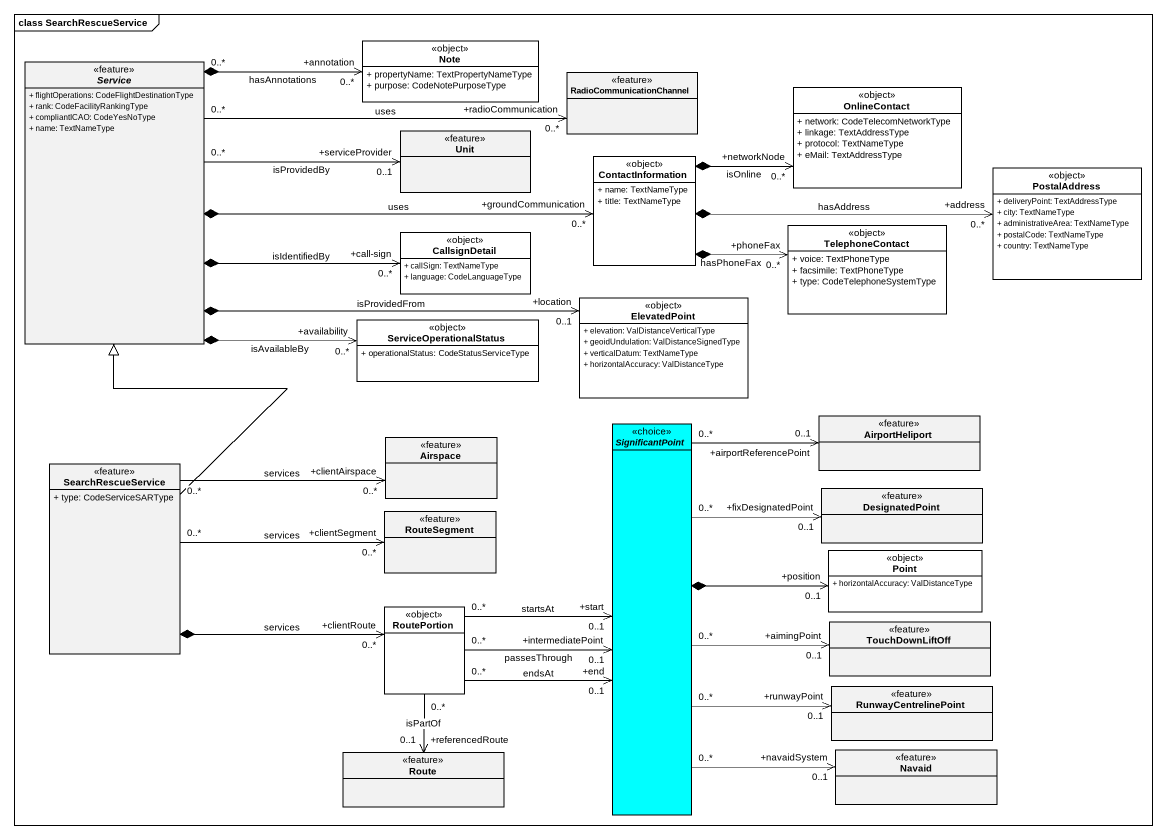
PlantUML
@startuml
mainframe class SearchRescueService
hide circle
hide empty members
skinparam classAttributeIconSize 0
abstract class Service <<feature>> {
  + flightOperations: CodeFlightDestinationType
  + rank: CodeFacilityRankingType
  + compliantICAO: CodeYesNoType
  + name: TextNameType
}
class "Note" as Note_ <<object>> #FFFFFF {
  + propertyName: TextPropertyNameType
  + purpose: CodeNotePurposeType
}
class RadioCommunicationChannel <<feature>>
class OnlineContact <<object>> #FFFFFF {
  + network: CodeTelecomNetworkType
  + linkage: TextAddressType
  + protocol: TextNameType
  + eMail: TextAddressType
}
class Unit <<feature>>
class ContactInformation <<object>> #FFFFFF {
  + name: TextNameType
  + title: TextNameType
}
class PostalAddress <<object>> #FFFFFF {
  + deliveryPoint: TextAddressType
  + city: TextNameType
  + administrativeArea: TextNameType
  + postalCode: TextNameType
  + country: TextNameType
}
class CallsignDetail <<object>> #FFFFFF {
  + callSign: TextNameType
  + language: CodeLanguageType
}
class TelephoneContact <<object>> #FFFFFF {
  + voice: TextPhoneType
  + facsimile: TextPhoneType
  + type: CodeTelephoneSystemType
}
class ElevatedPoint <<object>> #FFFFFF {
  + elevation: ValDistanceVerticalType
  + geoidUndulation: ValDistanceSignedType
  + verticalDatum: TextNameType
  + horizontalAccuracy: ValDistanceType
}
class ServiceOperationalStatus <<object>> #FFFFFF {
  + operationalStatus: CodeStatusServiceType
}
class AirportHeliport <<feature>>
class Airspace <<feature>>
abstract class SignificantPoint <<choice>> #00FFFF
class SearchRescueService <<feature>> {
  + type: CodeServiceSARType
}
class DesignatedPoint <<feature>>
class RouteSegment <<feature>>
class Point <<object>> #FFFFFF {
  + horizontalAccuracy: ValDistanceType
}
class RoutePortion <<object>> #FFFFFF
class TouchDownLiftOff <<feature>>
class RunwayCentrelinePoint <<feature>>
class Route <<feature>>
class Navaid <<feature>>
Service "0..*" *-right-> "+annotation\n0..*" Note_ : hasAnnotations
Service "0..*" -right-> "+radioCommunication\n0..*" RadioCommunicationChannel : uses
Service "0..*" -right-> "+serviceProvider\n0..1" Unit : isProvidedBy
Service *-right-> "+groundCommunication\n0..*" ContactInformation : uses
Service *-right-> "+call-sign\n0..*" CallsignDetail : isIdentifiedBy
Service *-right-> "+location\n0..1" ElevatedPoint : isProvidedFrom
Service *-right-> "+availability\n0..*" ServiceOperationalStatus : isAvailableBy
ContactInformation *-right-> "+networkNode\n0..*" OnlineContact : isOnline
ContactInformation *-right-> "+address\n0..*" PostalAddress : hasAddress
ContactInformation *-right-> "+phoneFax\n0..*" TelephoneContact : hasPhoneFax
SignificantPoint "0..*" -up-> "+airportReferencePoint\n0..1" AirportHeliport
SignificantPoint "0..*" -right-> "+fixDesignatedPoint\n0..1" DesignatedPoint
SignificantPoint *-right-> "+position\n0..1" Point
SignificantPoint "0..*" -right-> "+aimingPoint\n0..1" TouchDownLiftOff
SignificantPoint "0..*" -right-> "+runwayPoint\n0..1" RunwayCentrelinePoint
SignificantPoint "0..*" -right-> "+navaidSystem\n0..1" Navaid
SearchRescueService -up-|> Service
SearchRescueService "0..*" -right-> "+clientAirspace\n0..*" Airspace : services
SearchRescueService "0..*" -right-> "+clientSegment\n0..*" RouteSegment : services
SearchRescueService *-right-> "+clientRoute\n0..*" RoutePortion : services
RoutePortion "0..*" -right-> "+start\n0..1" SignificantPoint : startsAt
RoutePortion "0..*" -right-> "+intermediatePoint\n0..1" SignificantPoint : passesThrough
RoutePortion "0..*" -right-> "+end\n0..1" SignificantPoint : endsAt
RoutePortion "0..*" --> "+referencedRoute\n0..1" Route : isPartOf
@enduml
